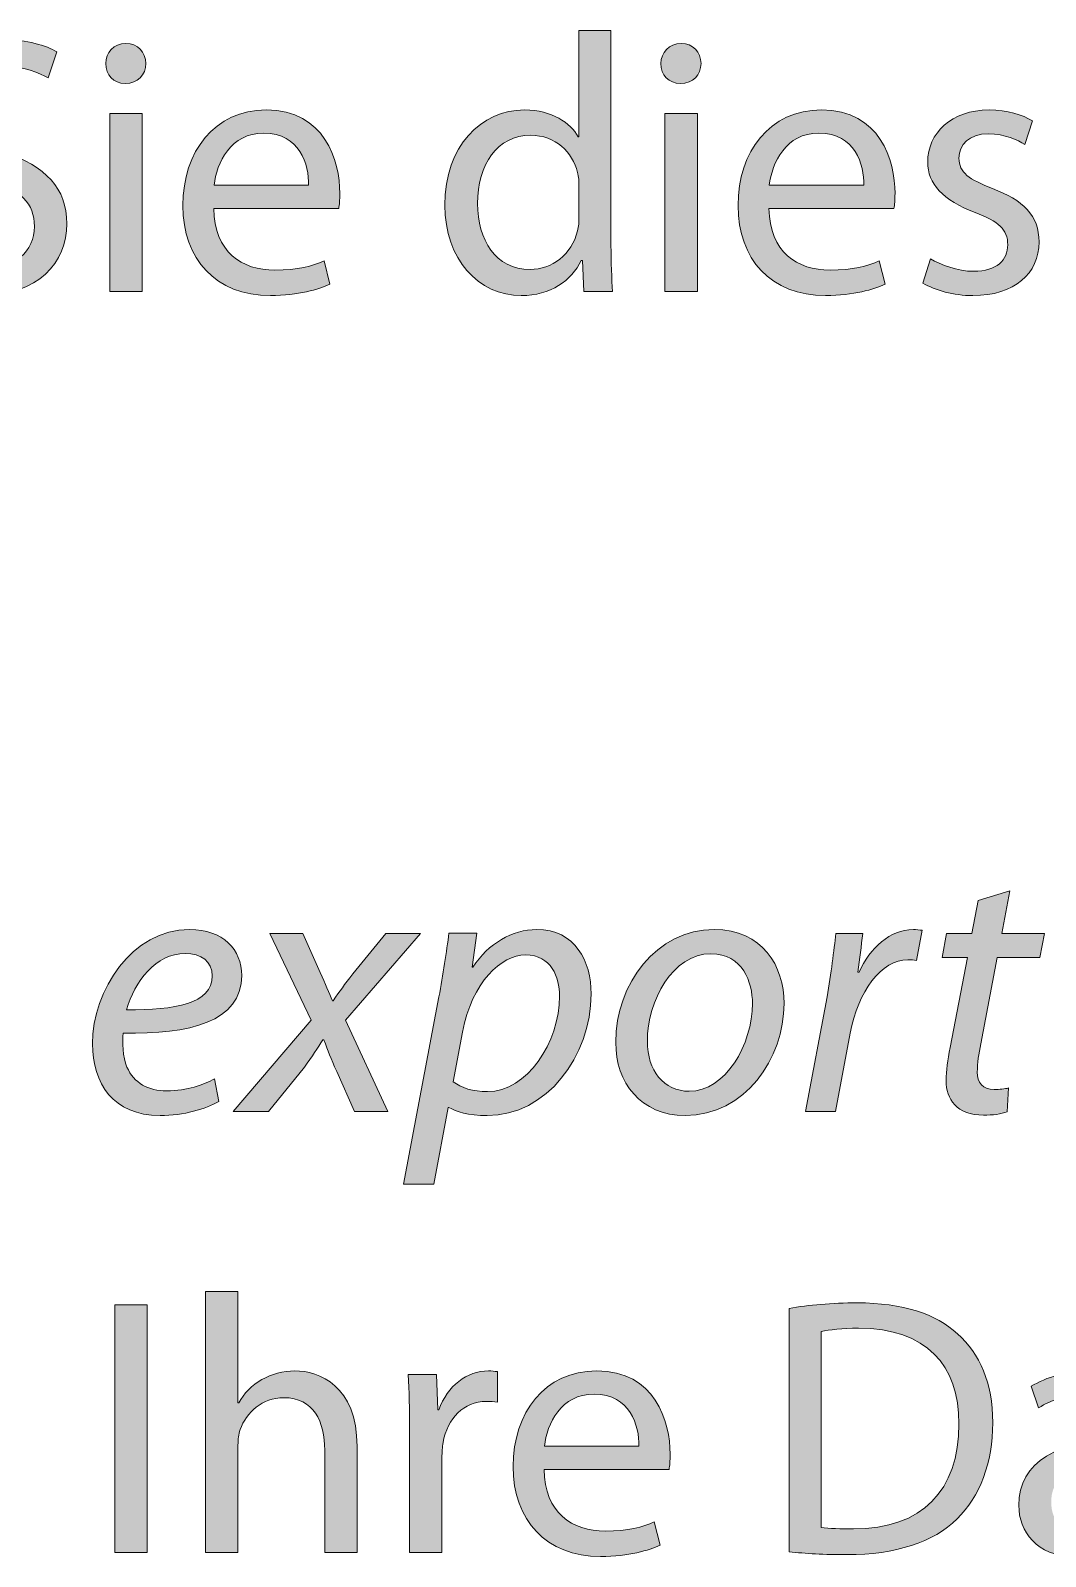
# Model space of a CAD drawing. Header units: inches. Extents: x 0 to 395, y 0 to 191.
# Drawn here: x 354.46 to 367.71, y 45.02 to 64.95 of the extents above; entities that cross this region are included whole.
import ezdxf

# ---------------------------------------------------------------- set-up
doc = ezdxf.new("R2010")
doc.units = ezdxf.units.IN
doc.header["$MEASUREMENT"] = 0
doc.layers.add('Template', color=7, linetype='Continuous')

# ---------------------------------------------------------------- blocks, each defined once
blk = doc.blocks.new('block 5')
at = {"layer": 'Template', "true_color": 0xf6921e}
h = blk.add_hatch(color=30, dxfattribs=at)
h.dxf.hatch_style = 2
edge = h.paths.add_edge_path()
edge.add_spline(control_points=[(353.087, 62.052), (353.274, 61.932), (353.543, 61.841), (353.831, 61.841), (354.258, 61.841), (354.508, 62.066), (354.508, 62.393), (354.508, 62.691), (354.335, 62.869), (353.898, 63.032), (353.37, 63.224), (353.044, 63.502), (353.044, 63.954), (353.044, 64.458), (353.461, 64.832), (354.09, 64.832), (354.417, 64.832), (354.662, 64.755), (354.801, 64.674), (354.801, 64.674), (354.686, 64.333), (354.686, 64.333), (354.585, 64.395), (354.369, 64.487), (354.076, 64.487), (353.634, 64.487), (353.466, 64.222), (353.466, 64.002), (353.466, 63.699), (353.663, 63.55), (354.11, 63.377), (354.657, 63.166), (354.931, 62.902), (354.931, 62.427), (354.931, 61.927), (354.566, 61.49), (353.802, 61.49), (353.49, 61.49), (353.149, 61.586), (352.976, 61.702), (352.976, 61.702), (353.087, 62.052), (353.087, 62.052)], knot_values=[0, 0, 0, 0, 1, 1, 1, 2, 2, 2, 3, 3, 3, 4, 4, 4, 5, 5, 5, 6, 6, 6, 7, 7, 7, 8, 8, 8, 9, 9, 9, 10, 10, 10, 11, 11, 11, 12, 12, 12, 13, 13, 13, 14, 14, 14, 14], degree=3, periodic=1)
h = blk.add_hatch(color=30, dxfattribs=at)
h.dxf.hatch_style = 2
edge = h.paths.add_edge_path()
edge.add_spline(control_points=[(355.962, 64.52), (355.962, 64.376), (355.861, 64.261), (355.693, 64.261), (355.54, 64.261), (355.439, 64.376), (355.439, 64.52), (355.439, 64.664), (355.545, 64.784), (355.703, 64.784), (355.856, 64.784), (355.962, 64.669), (355.962, 64.52)], knot_values=[0, 0, 0, 0, 1, 1, 1, 2, 2, 2, 3, 3, 3, 4, 4, 4, 4], degree=3, periodic=1)
h.paths.add_polyline_path([(355.492, 61.543), (355.492, 63.867), (355.914, 63.867), (355.914, 61.543)])
h = blk.add_hatch(color=30, dxfattribs=at)
h.dxf.hatch_style = 2
edge = h.paths.add_edge_path()
edge.add_spline(control_points=[(362.039, 64.952), (362.039, 64.952), (362.039, 62.143), (362.039, 62.143), (362.039, 61.937), (362.049, 61.702), (362.058, 61.543), (362.058, 61.543), (361.684, 61.543), (361.684, 61.543), (361.684, 61.543), (361.665, 61.947), (361.665, 61.947), (361.665, 61.947), (361.65, 61.947), (361.65, 61.947), (361.526, 61.687), (361.247, 61.49), (360.868, 61.49), (360.306, 61.49), (359.869, 61.966), (359.869, 62.671), (359.864, 63.445), (360.349, 63.915), (360.911, 63.915), (361.271, 63.915), (361.506, 63.747), (361.612, 63.565), (361.612, 63.565), (361.621, 63.565), (361.621, 63.565), (361.621, 63.565), (361.621, 64.952), (361.621, 64.952), (361.621, 64.952), (362.039, 64.952), (362.039, 64.952)], knot_values=[0, 0, 0, 0, 1, 1, 1, 2, 2, 2, 3, 3, 3, 4, 4, 4, 5, 5, 5, 6, 6, 6, 7, 7, 7, 8, 8, 8, 9, 9, 9, 10, 10, 10, 11, 11, 11, 12, 12, 12, 12], degree=3, periodic=1)
edge = h.paths.add_edge_path()
edge.add_spline(control_points=[(361.621, 62.921), (361.621, 62.974), (361.617, 63.046), (361.602, 63.099), (361.54, 63.363), (361.309, 63.584), (360.992, 63.584), (360.555, 63.584), (360.296, 63.2), (360.296, 62.691), (360.296, 62.22), (360.531, 61.831), (360.983, 61.831), (361.266, 61.831), (361.526, 62.023), (361.602, 62.336), (361.617, 62.393), (361.621, 62.451), (361.621, 62.518), (361.621, 62.518), (361.621, 62.921), (361.621, 62.921)], knot_values=[0, 0, 0, 0, 1, 1, 1, 2, 2, 2, 3, 3, 3, 4, 4, 4, 5, 5, 5, 6, 6, 6, 7, 7, 7, 7], degree=3, periodic=1)
h = blk.add_hatch(color=30, dxfattribs=at)
h.dxf.hatch_style = 2
edge = h.paths.add_edge_path()
edge.add_spline(control_points=[(363.215, 64.52), (363.215, 64.376), (363.114, 64.261), (362.946, 64.261), (362.792, 64.261), (362.691, 64.376), (362.691, 64.52), (362.691, 64.664), (362.797, 64.784), (362.955, 64.784), (363.109, 64.784), (363.215, 64.669), (363.215, 64.52)], knot_values=[0, 0, 0, 0, 1, 1, 1, 2, 2, 2, 3, 3, 3, 4, 4, 4, 4], degree=3, periodic=1)
h.paths.add_polyline_path([(362.744, 61.543), (362.744, 63.867), (363.167, 63.867), (363.167, 61.543)])
h = blk.add_hatch(color=30, dxfattribs=at)
h.dxf.hatch_style = 2
edge = h.paths.add_edge_path()
edge.add_spline(control_points=[(356.85, 62.628), (356.86, 62.057), (357.22, 61.822), (357.647, 61.822), (357.95, 61.822), (358.137, 61.875), (358.291, 61.942), (358.291, 61.942), (358.367, 61.639), (358.367, 61.639), (358.218, 61.572), (357.959, 61.49), (357.59, 61.49), (356.874, 61.49), (356.447, 61.966), (356.447, 62.667), (356.447, 63.368), (356.86, 63.915), (357.537, 63.915), (358.3, 63.915), (358.497, 63.253), (358.497, 62.825), (358.497, 62.739), (358.492, 62.676), (358.483, 62.628), (358.483, 62.628), (356.85, 62.628), (356.85, 62.628)], knot_values=[0, 0, 0, 0, 1, 1, 1, 2, 2, 2, 3, 3, 3, 4, 4, 4, 5, 5, 5, 6, 6, 6, 7, 7, 7, 8, 8, 8, 9, 9, 9, 9], degree=3, periodic=1)
edge = h.paths.add_edge_path()
edge.add_spline(control_points=[(358.089, 62.931), (358.094, 63.195), (357.978, 63.613), (357.503, 63.613), (357.071, 63.613), (356.888, 63.224), (356.855, 62.931), (356.855, 62.931), (358.089, 62.931), (358.089, 62.931)], knot_values=[0, 0, 0, 0, 1, 1, 1, 2, 2, 2, 3, 3, 3, 3], degree=3, periodic=1)
h = blk.add_hatch(color=30, dxfattribs=at)
h.dxf.hatch_style = 2
edge = h.paths.add_edge_path()
edge.add_spline(control_points=[(364.103, 62.628), (364.112, 62.057), (364.472, 61.822), (364.9, 61.822), (365.202, 61.822), (365.389, 61.875), (365.543, 61.942), (365.543, 61.942), (365.62, 61.639), (365.62, 61.639), (365.471, 61.572), (365.212, 61.49), (364.842, 61.49), (364.127, 61.49), (363.699, 61.966), (363.699, 62.667), (363.699, 63.368), (364.112, 63.915), (364.789, 63.915), (365.553, 63.915), (365.749, 63.253), (365.749, 62.825), (365.749, 62.739), (365.744, 62.676), (365.735, 62.628), (365.735, 62.628), (364.103, 62.628), (364.103, 62.628)], knot_values=[0, 0, 0, 0, 1, 1, 1, 2, 2, 2, 3, 3, 3, 4, 4, 4, 5, 5, 5, 6, 6, 6, 7, 7, 7, 8, 8, 8, 9, 9, 9, 9], degree=3, periodic=1)
edge = h.paths.add_edge_path()
edge.add_spline(control_points=[(365.341, 62.931), (365.346, 63.195), (365.231, 63.613), (364.756, 63.613), (364.323, 63.613), (364.141, 63.224), (364.107, 62.931), (364.107, 62.931), (365.341, 62.931), (365.341, 62.931)], knot_values=[0, 0, 0, 0, 1, 1, 1, 2, 2, 2, 3, 3, 3, 3], degree=3, periodic=1)
h = blk.add_hatch(color=30, dxfattribs=at)
h.dxf.hatch_style = 2
edge = h.paths.add_edge_path()
edge.add_spline(control_points=[(366.214, 61.97), (366.344, 61.894), (366.565, 61.807), (366.776, 61.807), (367.078, 61.807), (367.222, 61.956), (367.222, 62.153), (367.222, 62.354), (367.102, 62.46), (366.795, 62.576), (366.373, 62.729), (366.176, 62.955), (366.176, 63.233), (366.176, 63.608), (366.483, 63.915), (366.978, 63.915), (367.213, 63.915), (367.419, 63.853), (367.544, 63.771), (367.544, 63.771), (367.444, 63.464), (367.444, 63.464), (367.352, 63.521), (367.184, 63.603), (366.968, 63.603), (366.718, 63.603), (366.584, 63.459), (366.584, 63.286), (366.584, 63.094), (366.718, 63.008), (367.021, 62.888), (367.419, 62.739), (367.631, 62.537), (367.631, 62.192), (367.631, 61.778), (367.309, 61.49), (366.766, 61.49), (366.512, 61.49), (366.277, 61.558), (366.113, 61.654), (366.113, 61.654), (366.214, 61.97), (366.214, 61.97)], knot_values=[0, 0, 0, 0, 1, 1, 1, 2, 2, 2, 3, 3, 3, 4, 4, 4, 5, 5, 5, 6, 6, 6, 7, 7, 7, 8, 8, 8, 9, 9, 9, 10, 10, 10, 11, 11, 11, 12, 12, 12, 13, 13, 13, 14, 14, 14, 14], degree=3, periodic=1)
at = {"layer": 'Template', "lineweight": 0}
for points in [[(355.492, 61.543), (355.492, 63.867), (355.914, 63.867), (355.914, 61.543), (355.492, 61.543)], [(362.744, 61.543), (362.744, 63.867), (363.167, 63.867), (363.167, 61.543), (362.744, 61.543)]]:
    blk.add_lwpolyline(points, dxfattribs=at)
for points, knots in [([(353.087, 62.052), (353.274, 61.932), (353.543, 61.841), (353.831, 61.841), (354.258, 61.841), (354.508, 62.066), (354.508, 62.393), (354.508, 62.691), (354.335, 62.869), (353.898, 63.032), (353.37, 63.224), (353.044, 63.502), (353.044, 63.954), (353.044, 64.458), (353.461, 64.832), (354.09, 64.832), (354.417, 64.832), (354.662, 64.755), (354.801, 64.674), (354.801, 64.674), (354.686, 64.333), (354.686, 64.333), (354.585, 64.395), (354.369, 64.487), (354.076, 64.487), (353.634, 64.487), (353.466, 64.222), (353.466, 64.002), (353.466, 63.699), (353.663, 63.55), (354.11, 63.377), (354.657, 63.166), (354.931, 62.902), (354.931, 62.427), (354.931, 61.927), (354.566, 61.49), (353.802, 61.49), (353.49, 61.49), (353.149, 61.586), (352.976, 61.702), (352.976, 61.702), (353.087, 62.052), (353.087, 62.052)], [0, 0, 0, 0, 1, 1, 1, 2, 2, 2, 3, 3, 3, 4, 4, 4, 5, 5, 5, 6, 6, 6, 7, 7, 7, 8, 8, 8, 9, 9, 9, 10, 10, 10, 11, 11, 11, 12, 12, 12, 13, 13, 13, 14, 14, 14, 14]), ([(355.962, 64.52), (355.962, 64.376), (355.861, 64.261), (355.693, 64.261), (355.54, 64.261), (355.439, 64.376), (355.439, 64.52), (355.439, 64.664), (355.545, 64.784), (355.703, 64.784), (355.856, 64.784), (355.962, 64.669), (355.962, 64.52)], [0, 0, 0, 0, 1, 1, 1, 2, 2, 2, 3, 3, 3, 4, 4, 4, 4]), ([(362.039, 64.952), (362.039, 64.952), (362.039, 62.143), (362.039, 62.143), (362.039, 61.937), (362.049, 61.702), (362.058, 61.543), (362.058, 61.543), (361.684, 61.543), (361.684, 61.543), (361.684, 61.543), (361.665, 61.947), (361.665, 61.947), (361.665, 61.947), (361.65, 61.947), (361.65, 61.947), (361.526, 61.687), (361.247, 61.49), (360.868, 61.49), (360.306, 61.49), (359.869, 61.966), (359.869, 62.671), (359.864, 63.445), (360.349, 63.915), (360.911, 63.915), (361.271, 63.915), (361.506, 63.747), (361.612, 63.565), (361.612, 63.565), (361.621, 63.565), (361.621, 63.565), (361.621, 63.565), (361.621, 64.952), (361.621, 64.952), (361.621, 64.952), (362.039, 64.952), (362.039, 64.952)], [0, 0, 0, 0, 1, 1, 1, 2, 2, 2, 3, 3, 3, 4, 4, 4, 5, 5, 5, 6, 6, 6, 7, 7, 7, 8, 8, 8, 9, 9, 9, 10, 10, 10, 11, 11, 11, 12, 12, 12, 12]), ([(363.215, 64.52), (363.215, 64.376), (363.114, 64.261), (362.946, 64.261), (362.792, 64.261), (362.691, 64.376), (362.691, 64.52), (362.691, 64.664), (362.797, 64.784), (362.955, 64.784), (363.109, 64.784), (363.215, 64.669), (363.215, 64.52)], [0, 0, 0, 0, 1, 1, 1, 2, 2, 2, 3, 3, 3, 4, 4, 4, 4]), ([(356.85, 62.628), (356.86, 62.057), (357.22, 61.822), (357.647, 61.822), (357.95, 61.822), (358.137, 61.875), (358.291, 61.942), (358.291, 61.942), (358.367, 61.639), (358.367, 61.639), (358.218, 61.572), (357.959, 61.49), (357.59, 61.49), (356.874, 61.49), (356.447, 61.966), (356.447, 62.667), (356.447, 63.368), (356.86, 63.915), (357.537, 63.915), (358.3, 63.915), (358.497, 63.253), (358.497, 62.825), (358.497, 62.739), (358.492, 62.676), (358.483, 62.628), (358.483, 62.628), (356.85, 62.628), (356.85, 62.628)], [0, 0, 0, 0, 1, 1, 1, 2, 2, 2, 3, 3, 3, 4, 4, 4, 5, 5, 5, 6, 6, 6, 7, 7, 7, 8, 8, 8, 9, 9, 9, 9]), ([(364.103, 62.628), (364.112, 62.057), (364.472, 61.822), (364.9, 61.822), (365.202, 61.822), (365.389, 61.875), (365.543, 61.942), (365.543, 61.942), (365.62, 61.639), (365.62, 61.639), (365.471, 61.572), (365.212, 61.49), (364.842, 61.49), (364.127, 61.49), (363.699, 61.966), (363.699, 62.667), (363.699, 63.368), (364.112, 63.915), (364.789, 63.915), (365.553, 63.915), (365.749, 63.253), (365.749, 62.825), (365.749, 62.739), (365.744, 62.676), (365.735, 62.628), (365.735, 62.628), (364.103, 62.628), (364.103, 62.628)], [0, 0, 0, 0, 1, 1, 1, 2, 2, 2, 3, 3, 3, 4, 4, 4, 5, 5, 5, 6, 6, 6, 7, 7, 7, 8, 8, 8, 9, 9, 9, 9]), ([(366.214, 61.97), (366.344, 61.894), (366.565, 61.807), (366.776, 61.807), (367.078, 61.807), (367.222, 61.956), (367.222, 62.153), (367.222, 62.354), (367.102, 62.46), (366.795, 62.576), (366.373, 62.729), (366.176, 62.955), (366.176, 63.233), (366.176, 63.608), (366.483, 63.915), (366.978, 63.915), (367.213, 63.915), (367.419, 63.853), (367.544, 63.771), (367.544, 63.771), (367.444, 63.464), (367.444, 63.464), (367.352, 63.521), (367.184, 63.603), (366.968, 63.603), (366.718, 63.603), (366.584, 63.459), (366.584, 63.286), (366.584, 63.094), (366.718, 63.008), (367.021, 62.888), (367.419, 62.739), (367.631, 62.537), (367.631, 62.192), (367.631, 61.778), (367.309, 61.49), (366.766, 61.49), (366.512, 61.49), (366.277, 61.558), (366.113, 61.654), (366.113, 61.654), (366.214, 61.97), (366.214, 61.97)], [0, 0, 0, 0, 1, 1, 1, 2, 2, 2, 3, 3, 3, 4, 4, 4, 5, 5, 5, 6, 6, 6, 7, 7, 7, 8, 8, 8, 9, 9, 9, 10, 10, 10, 11, 11, 11, 12, 12, 12, 13, 13, 13, 14, 14, 14, 14]), ([(358.089, 62.931), (358.094, 63.195), (357.978, 63.613), (357.503, 63.613), (357.071, 63.613), (356.888, 63.224), (356.855, 62.931), (356.855, 62.931), (358.089, 62.931), (358.089, 62.931)], [0, 0, 0, 0, 1, 1, 1, 2, 2, 2, 3, 3, 3, 3]), ([(365.341, 62.931), (365.346, 63.195), (365.231, 63.613), (364.756, 63.613), (364.323, 63.613), (364.141, 63.224), (364.107, 62.931), (364.107, 62.931), (365.341, 62.931), (365.341, 62.931)], [0, 0, 0, 0, 1, 1, 1, 2, 2, 2, 3, 3, 3, 3]), ([(361.621, 62.921), (361.621, 62.974), (361.617, 63.046), (361.602, 63.099), (361.54, 63.363), (361.309, 63.584), (360.992, 63.584), (360.555, 63.584), (360.296, 63.2), (360.296, 62.691), (360.296, 62.22), (360.531, 61.831), (360.983, 61.831), (361.266, 61.831), (361.526, 62.023), (361.602, 62.336), (361.617, 62.393), (361.621, 62.451), (361.621, 62.518), (361.621, 62.518), (361.621, 62.921), (361.621, 62.921)], [0, 0, 0, 0, 1, 1, 1, 2, 2, 2, 3, 3, 3, 4, 4, 4, 5, 5, 5, 6, 6, 6, 7, 7, 7, 7])]:
    blk.add_open_spline(points, degree=3, knots=knots, dxfattribs=at)
blk = doc.blocks.new('block 6')
at = {"layer": 'Template', "true_color": 0xf6921e}
h = blk.add_hatch(color=30, dxfattribs=at)
h.dxf.hatch_style = 2
edge = h.paths.add_edge_path()
edge.add_spline(control_points=[(367.251, 53.713), (367.251, 53.713), (367.146, 53.156), (367.146, 53.156), (367.146, 53.156), (367.703, 53.156), (367.703, 53.156), (367.703, 53.156), (367.641, 52.844), (367.641, 52.844), (367.641, 52.844), (367.083, 52.844), (367.083, 52.844), (367.083, 52.844), (366.872, 51.715), (366.872, 51.715), (366.843, 51.586), (366.824, 51.466), (366.824, 51.346), (366.824, 51.207), (366.891, 51.12), (367.045, 51.12), (367.117, 51.12), (367.18, 51.125), (367.232, 51.139), (367.232, 51.139), (367.213, 50.827), (367.213, 50.827), (367.141, 50.798), (367.021, 50.784), (366.906, 50.784), (366.555, 50.784), (366.416, 50.995), (366.416, 51.235), (366.416, 51.37), (366.435, 51.499), (366.469, 51.667), (366.469, 51.667), (366.695, 52.844), (366.695, 52.844), (366.695, 52.844), (366.363, 52.844), (366.363, 52.844), (366.363, 52.844), (366.421, 53.156), (366.421, 53.156), (366.421, 53.156), (366.752, 53.156), (366.752, 53.156), (366.752, 53.156), (366.834, 53.588), (366.834, 53.588), (366.834, 53.588), (367.251, 53.713), (367.251, 53.713)], knot_values=[0, 0, 0, 0, 1, 1, 1, 2, 2, 2, 3, 3, 3, 4, 4, 4, 5, 5, 5, 6, 6, 6, 7, 7, 7, 8, 8, 8, 9, 9, 9, 10, 10, 10, 11, 11, 11, 12, 12, 12, 13, 13, 13, 14, 14, 14, 15, 15, 15, 16, 16, 16, 17, 17, 17, 18, 18, 18, 18], degree=3, periodic=1)
h = blk.add_hatch(color=30, dxfattribs=at)
h.dxf.hatch_style = 2
edge = h.paths.add_edge_path()
edge.add_spline(control_points=[(356.917, 50.962), (356.744, 50.866), (356.461, 50.779), (356.149, 50.779), (355.535, 50.779), (355.266, 51.202), (355.266, 51.715), (355.266, 52.416), (355.784, 53.209), (356.534, 53.209), (356.975, 53.209), (357.215, 52.945), (357.215, 52.609), (357.215, 51.999), (356.529, 51.84), (355.669, 51.855), (355.65, 51.754), (355.664, 51.538), (355.717, 51.413), (355.808, 51.202), (355.995, 51.101), (356.236, 51.101), (356.509, 51.101), (356.716, 51.182), (356.86, 51.259), (356.86, 51.259), (356.917, 50.962), (356.917, 50.962)], knot_values=[0, 0, 0, 0, 1, 1, 1, 2, 2, 2, 3, 3, 3, 4, 4, 4, 5, 5, 5, 6, 6, 6, 7, 7, 7, 8, 8, 8, 9, 9, 9, 9], degree=3, periodic=1)
edge = h.paths.add_edge_path()
edge.add_spline(control_points=[(356.476, 52.897), (356.096, 52.897), (355.813, 52.527), (355.712, 52.162), (356.341, 52.153), (356.831, 52.239), (356.831, 52.604), (356.831, 52.791), (356.687, 52.897), (356.476, 52.897)], knot_values=[0, 0, 0, 0, 1, 1, 1, 2, 2, 2, 3, 3, 3, 3], degree=3, periodic=1)
h = blk.add_hatch(color=30, dxfattribs=at)
h.dxf.hatch_style = 2
edge = h.paths.add_edge_path()
edge.add_spline(control_points=[(358.016, 53.156), (358.016, 53.156), (358.242, 52.647), (358.242, 52.647), (358.309, 52.498), (358.353, 52.383), (358.401, 52.277), (358.401, 52.277), (358.41, 52.277), (358.41, 52.277), (358.501, 52.407), (358.554, 52.488), (358.665, 52.628), (358.665, 52.628), (359.097, 53.156), (359.097, 53.156), (359.097, 53.156), (359.553, 53.156), (359.553, 53.156), (359.553, 53.156), (358.573, 52.023), (358.573, 52.023), (358.573, 52.023), (359.126, 50.832), (359.126, 50.832), (359.126, 50.832), (358.689, 50.832), (358.689, 50.832), (358.689, 50.832), (358.458, 51.355), (358.458, 51.355), (358.376, 51.528), (358.343, 51.62), (358.29, 51.768), (358.29, 51.768), (358.275, 51.768), (358.275, 51.768), (358.209, 51.658), (358.136, 51.552), (358.036, 51.413), (358.036, 51.413), (357.565, 50.832), (357.565, 50.832), (357.565, 50.832), (357.104, 50.832), (357.104, 50.832), (357.104, 50.832), (358.122, 52.027), (358.122, 52.027), (358.122, 52.027), (357.584, 53.156), (357.584, 53.156), (357.584, 53.156), (358.016, 53.156), (358.016, 53.156)], knot_values=[0, 0, 0, 0, 1, 1, 1, 2, 2, 2, 3, 3, 3, 4, 4, 4, 5, 5, 5, 6, 6, 6, 7, 7, 7, 8, 8, 8, 9, 9, 9, 10, 10, 10, 11, 11, 11, 12, 12, 12, 13, 13, 13, 14, 14, 14, 15, 15, 15, 16, 16, 16, 17, 17, 17, 18, 18, 18, 18], degree=3, periodic=1)
h = blk.add_hatch(color=30, dxfattribs=at)
h.dxf.hatch_style = 2
edge = h.paths.add_edge_path()
edge.add_spline(control_points=[(359.327, 49.881), (359.327, 49.881), (359.792, 52.33), (359.792, 52.33), (359.845, 52.613), (359.893, 52.926), (359.922, 53.161), (359.922, 53.161), (360.287, 53.161), (360.287, 53.161), (360.287, 53.161), (360.224, 52.719), (360.224, 52.719), (360.224, 52.719), (360.234, 52.719), (360.234, 52.719), (360.44, 53.026), (360.748, 53.209), (361.069, 53.209), (361.569, 53.209), (361.78, 52.796), (361.78, 52.369), (361.78, 51.548), (361.194, 50.779), (360.421, 50.779), (360.176, 50.779), (360.013, 50.832), (359.922, 50.885), (359.922, 50.885), (359.913, 50.885), (359.913, 50.885), (359.913, 50.885), (359.725, 49.881), (359.725, 49.881), (359.725, 49.881), (359.327, 49.881), (359.327, 49.881)], knot_values=[0, 0, 0, 0, 1, 1, 1, 2, 2, 2, 3, 3, 3, 4, 4, 4, 5, 5, 5, 6, 6, 6, 7, 7, 7, 8, 8, 8, 9, 9, 9, 10, 10, 10, 11, 11, 11, 12, 12, 12, 12], degree=3, periodic=1)
edge = h.paths.add_edge_path()
edge.add_spline(control_points=[(359.979, 51.221), (360.085, 51.139), (360.234, 51.091), (360.426, 51.091), (360.94, 51.091), (361.367, 51.73), (361.367, 52.34), (361.367, 52.585), (361.262, 52.877), (360.921, 52.877), (360.608, 52.877), (360.22, 52.522), (360.1, 51.869), (360.1, 51.869), (359.979, 51.221), (359.979, 51.221)], knot_values=[0, 0, 0, 0, 1, 1, 1, 2, 2, 2, 3, 3, 3, 4, 4, 4, 5, 5, 5, 5], degree=3, periodic=1)
h = blk.add_hatch(color=30, dxfattribs=at)
h.dxf.hatch_style = 2
edge = h.paths.add_edge_path()
edge.add_spline(control_points=[(364.3, 52.244), (364.3, 51.523), (363.791, 50.779), (363.008, 50.779), (362.427, 50.779), (362.101, 51.211), (362.101, 51.735), (362.101, 52.503), (362.634, 53.209), (363.388, 53.209), (364.017, 53.209), (364.3, 52.733), (364.3, 52.244)], knot_values=[0, 0, 0, 0, 1, 1, 1, 2, 2, 2, 3, 3, 3, 4, 4, 4, 4], degree=3, periodic=1)
edge = h.paths.add_edge_path()
edge.add_spline(control_points=[(362.514, 51.749), (362.514, 51.37), (362.725, 51.096), (363.061, 51.096), (363.532, 51.096), (363.887, 51.701), (363.887, 52.244), (363.887, 52.513), (363.762, 52.892), (363.345, 52.892), (362.845, 52.892), (362.514, 52.282), (362.514, 51.749)], knot_values=[0, 0, 0, 0, 1, 1, 1, 2, 2, 2, 3, 3, 3, 4, 4, 4, 4], degree=3, periodic=1)
h = blk.add_hatch(color=30, dxfattribs=at)
h.dxf.hatch_style = 2
edge = h.paths.add_edge_path()
edge.add_spline(control_points=[(364.578, 50.832), (364.578, 50.832), (364.861, 52.33), (364.861, 52.33), (364.914, 52.633), (364.952, 52.94), (364.976, 53.156), (364.976, 53.156), (365.327, 53.156), (365.327, 53.156), (365.308, 52.993), (365.288, 52.829), (365.264, 52.652), (365.264, 52.652), (365.279, 52.652), (365.279, 52.652), (365.427, 52.969), (365.677, 53.209), (365.989, 53.209), (366.028, 53.209), (366.071, 53.204), (366.105, 53.199), (366.105, 53.199), (366.028, 52.805), (366.028, 52.805), (365.999, 52.81), (365.96, 52.815), (365.917, 52.815), (365.571, 52.815), (365.264, 52.397), (365.164, 51.855), (365.164, 51.855), (364.971, 50.832), (364.971, 50.832), (364.971, 50.832), (364.578, 50.832), (364.578, 50.832)], knot_values=[0, 0, 0, 0, 1, 1, 1, 2, 2, 2, 3, 3, 3, 4, 4, 4, 5, 5, 5, 6, 6, 6, 7, 7, 7, 8, 8, 8, 9, 9, 9, 10, 10, 10, 11, 11, 11, 12, 12, 12, 12], degree=3, periodic=1)
h = blk.add_hatch(color=30, dxfattribs=at)
h.dxf.hatch_style = 2
edge = h.paths.add_edge_path()
edge.add_spline(control_points=[(356.744, 48.481), (356.744, 48.481), (357.167, 48.481), (357.167, 48.481), (357.167, 48.481), (357.167, 47.026), (357.167, 47.026), (357.167, 47.026), (357.176, 47.026), (357.176, 47.026), (357.243, 47.146), (357.349, 47.257), (357.479, 47.329), (357.604, 47.401), (357.753, 47.444), (357.911, 47.444), (358.223, 47.444), (358.722, 47.252), (358.722, 46.455), (358.722, 46.455), (358.722, 45.072), (358.722, 45.072), (358.722, 45.072), (358.3, 45.072), (358.3, 45.072), (358.3, 45.072), (358.3, 46.407), (358.3, 46.407), (358.3, 46.781), (358.16, 47.093), (357.762, 47.093), (357.488, 47.093), (357.277, 46.901), (357.195, 46.676), (357.172, 46.613), (357.167, 46.551), (357.167, 46.474), (357.167, 46.474), (357.167, 45.072), (357.167, 45.072), (357.167, 45.072), (356.744, 45.072), (356.744, 45.072), (356.744, 45.072), (356.744, 48.481), (356.744, 48.481)], knot_values=[0, 0, 0, 0, 1, 1, 1, 2, 2, 2, 3, 3, 3, 4, 4, 4, 5, 5, 5, 6, 6, 6, 7, 7, 7, 8, 8, 8, 9, 9, 9, 10, 10, 10, 11, 11, 11, 12, 12, 12, 13, 13, 13, 14, 14, 14, 15, 15, 15, 15], degree=3, periodic=1)
h = blk.add_hatch(color=30, dxfattribs=at)
h.dxf.hatch_style = 2
h.paths.add_polyline_path([(355.981, 48.308), (355.981, 45.072), (355.559, 45.072), (355.559, 48.308)])
h = blk.add_hatch(color=30, dxfattribs=at)
h.dxf.hatch_style = 2
edge = h.paths.add_edge_path()
edge.add_spline(control_points=[(364.366, 48.26), (364.621, 48.303), (364.923, 48.332), (365.255, 48.332), (365.855, 48.332), (366.282, 48.188), (366.565, 47.929), (366.858, 47.665), (367.026, 47.29), (367.026, 46.767), (367.026, 46.239), (366.858, 45.806), (366.56, 45.509), (366.253, 45.206), (365.754, 45.043), (365.125, 45.043), (364.823, 45.043), (364.577, 45.057), (364.366, 45.081), (364.366, 45.081), (364.366, 48.26), (364.366, 48.26)], knot_values=[0, 0, 0, 0, 1, 1, 1, 2, 2, 2, 3, 3, 3, 4, 4, 4, 5, 5, 5, 6, 6, 6, 7, 7, 7, 7], degree=3, periodic=1)
edge = h.paths.add_edge_path()
edge.add_spline(control_points=[(364.784, 45.398), (364.889, 45.384), (365.043, 45.379), (365.206, 45.379), (366.104, 45.379), (366.584, 45.879), (366.584, 46.752), (366.589, 47.516), (366.157, 48.001), (365.274, 48.001), (365.057, 48.001), (364.894, 47.982), (364.784, 47.957), (364.784, 47.957), (364.784, 45.398), (364.784, 45.398)], knot_values=[0, 0, 0, 0, 1, 1, 1, 2, 2, 2, 3, 3, 3, 4, 4, 4, 5, 5, 5, 5], degree=3, periodic=1)
h = blk.add_hatch(color=30, dxfattribs=at)
h.dxf.hatch_style = 2
edge = h.paths.add_edge_path()
edge.add_spline(control_points=[(359.408, 46.671), (359.408, 46.945), (359.403, 47.18), (359.389, 47.396), (359.389, 47.396), (359.759, 47.396), (359.759, 47.396), (359.759, 47.396), (359.778, 46.935), (359.778, 46.935), (359.778, 46.935), (359.792, 46.935), (359.792, 46.935), (359.898, 47.247), (360.157, 47.444), (360.44, 47.444), (360.484, 47.444), (360.517, 47.439), (360.555, 47.434), (360.555, 47.434), (360.555, 47.036), (360.555, 47.036), (360.512, 47.045), (360.469, 47.045), (360.411, 47.045), (360.114, 47.045), (359.903, 46.824), (359.845, 46.507), (359.835, 46.45), (359.831, 46.378), (359.831, 46.311), (359.831, 46.311), (359.831, 45.072), (359.831, 45.072), (359.831, 45.072), (359.408, 45.072), (359.408, 45.072), (359.408, 45.072), (359.408, 46.671), (359.408, 46.671)], knot_values=[0, 0, 0, 0, 1, 1, 1, 2, 2, 2, 3, 3, 3, 4, 4, 4, 5, 5, 5, 6, 6, 6, 7, 7, 7, 8, 8, 8, 9, 9, 9, 10, 10, 10, 11, 11, 11, 12, 12, 12, 13, 13, 13, 13], degree=3, periodic=1)
h = blk.add_hatch(color=30, dxfattribs=at)
h.dxf.hatch_style = 2
edge = h.paths.add_edge_path()
edge.add_spline(control_points=[(361.165, 46.157), (361.175, 45.586), (361.535, 45.35), (361.962, 45.35), (362.264, 45.35), (362.452, 45.403), (362.605, 45.47), (362.605, 45.47), (362.682, 45.168), (362.682, 45.168), (362.533, 45.101), (362.274, 45.019), (361.904, 45.019), (361.189, 45.019), (360.761, 45.494), (360.761, 46.195), (360.761, 46.896), (361.175, 47.444), (361.851, 47.444), (362.615, 47.444), (362.812, 46.781), (362.812, 46.354), (362.812, 46.267), (362.807, 46.205), (362.797, 46.157), (362.797, 46.157), (361.165, 46.157), (361.165, 46.157)], knot_values=[0, 0, 0, 0, 1, 1, 1, 2, 2, 2, 3, 3, 3, 4, 4, 4, 5, 5, 5, 6, 6, 6, 7, 7, 7, 8, 8, 8, 9, 9, 9, 9], degree=3, periodic=1)
edge = h.paths.add_edge_path()
edge.add_spline(control_points=[(362.404, 46.46), (362.408, 46.723), (362.293, 47.141), (361.818, 47.141), (361.386, 47.141), (361.203, 46.752), (361.17, 46.46), (361.17, 46.46), (362.404, 46.46), (362.404, 46.46)], knot_values=[0, 0, 0, 0, 1, 1, 1, 2, 2, 2, 3, 3, 3, 3], degree=3, periodic=1)
h = blk.add_hatch(color=30, dxfattribs=at)
h.dxf.hatch_style = 2
edge = h.paths.add_edge_path()
edge.add_spline(control_points=[(369.181, 45.629), (369.181, 45.427), (369.191, 45.23), (369.215, 45.072), (369.215, 45.072), (368.835, 45.072), (368.835, 45.072), (368.835, 45.072), (368.802, 45.365), (368.802, 45.365), (368.802, 45.365), (368.787, 45.365), (368.787, 45.365), (368.658, 45.182), (368.408, 45.019), (368.077, 45.019), (367.606, 45.019), (367.366, 45.35), (367.366, 45.686), (367.366, 46.248), (367.865, 46.556), (368.763, 46.551), (368.763, 46.551), (368.763, 46.599), (368.763, 46.599), (368.763, 46.786), (368.711, 47.136), (368.235, 47.132), (368.014, 47.132), (367.789, 47.069), (367.625, 46.959), (367.625, 46.959), (367.529, 47.242), (367.529, 47.242), (367.721, 47.362), (368.004, 47.444), (368.297, 47.444), (369.008, 47.444), (369.181, 46.959), (369.181, 46.498), (369.181, 46.498), (369.181, 45.629), (369.181, 45.629)], knot_values=[0, 0, 0, 0, 1, 1, 1, 2, 2, 2, 3, 3, 3, 4, 4, 4, 5, 5, 5, 6, 6, 6, 7, 7, 7, 8, 8, 8, 9, 9, 9, 10, 10, 10, 11, 11, 11, 12, 12, 12, 13, 13, 13, 14, 14, 14, 14], degree=3, periodic=1)
edge = h.paths.add_edge_path()
edge.add_spline(control_points=[(368.773, 46.258), (368.312, 46.267), (367.789, 46.186), (367.789, 45.734), (367.789, 45.456), (367.971, 45.331), (368.182, 45.331), (368.489, 45.331), (368.687, 45.523), (368.754, 45.72), (368.768, 45.768), (368.773, 45.816), (368.773, 45.855), (368.773, 45.855), (368.773, 46.258), (368.773, 46.258)], knot_values=[0, 0, 0, 0, 1, 1, 1, 2, 2, 2, 3, 3, 3, 4, 4, 4, 5, 5, 5, 5], degree=3, periodic=1)
at = {"layer": 'Template', "lineweight": 0}
blk.add_lwpolyline([(355.981, 48.308), (355.981, 45.072), (355.559, 45.072), (355.559, 48.308), (355.981, 48.308)], dxfattribs=at)
for points, knots in [([(367.251, 53.713), (367.251, 53.713), (367.146, 53.156), (367.146, 53.156), (367.146, 53.156), (367.703, 53.156), (367.703, 53.156), (367.703, 53.156), (367.641, 52.844), (367.641, 52.844), (367.641, 52.844), (367.083, 52.844), (367.083, 52.844), (367.083, 52.844), (366.872, 51.715), (366.872, 51.715), (366.843, 51.586), (366.824, 51.466), (366.824, 51.346), (366.824, 51.207), (366.891, 51.12), (367.045, 51.12), (367.117, 51.12), (367.18, 51.125), (367.232, 51.139), (367.232, 51.139), (367.213, 50.827), (367.213, 50.827), (367.141, 50.798), (367.021, 50.784), (366.906, 50.784), (366.555, 50.784), (366.416, 50.995), (366.416, 51.235), (366.416, 51.37), (366.435, 51.499), (366.469, 51.667), (366.469, 51.667), (366.695, 52.844), (366.695, 52.844), (366.695, 52.844), (366.363, 52.844), (366.363, 52.844), (366.363, 52.844), (366.421, 53.156), (366.421, 53.156), (366.421, 53.156), (366.752, 53.156), (366.752, 53.156), (366.752, 53.156), (366.834, 53.588), (366.834, 53.588), (366.834, 53.588), (367.251, 53.713), (367.251, 53.713)], [0, 0, 0, 0, 1, 1, 1, 2, 2, 2, 3, 3, 3, 4, 4, 4, 5, 5, 5, 6, 6, 6, 7, 7, 7, 8, 8, 8, 9, 9, 9, 10, 10, 10, 11, 11, 11, 12, 12, 12, 13, 13, 13, 14, 14, 14, 15, 15, 15, 16, 16, 16, 17, 17, 17, 18, 18, 18, 18]), ([(356.917, 50.962), (356.744, 50.866), (356.461, 50.779), (356.149, 50.779), (355.535, 50.779), (355.266, 51.202), (355.266, 51.715), (355.266, 52.416), (355.784, 53.209), (356.534, 53.209), (356.975, 53.209), (357.215, 52.945), (357.215, 52.609), (357.215, 51.999), (356.529, 51.84), (355.669, 51.855), (355.65, 51.754), (355.664, 51.538), (355.717, 51.413), (355.808, 51.202), (355.995, 51.101), (356.236, 51.101), (356.509, 51.101), (356.716, 51.182), (356.86, 51.259), (356.86, 51.259), (356.917, 50.962), (356.917, 50.962)], [0, 0, 0, 0, 1, 1, 1, 2, 2, 2, 3, 3, 3, 4, 4, 4, 5, 5, 5, 6, 6, 6, 7, 7, 7, 8, 8, 8, 9, 9, 9, 9]), ([(358.016, 53.156), (358.016, 53.156), (358.242, 52.647), (358.242, 52.647), (358.309, 52.498), (358.353, 52.383), (358.401, 52.277), (358.401, 52.277), (358.41, 52.277), (358.41, 52.277), (358.501, 52.407), (358.554, 52.488), (358.665, 52.628), (358.665, 52.628), (359.097, 53.156), (359.097, 53.156), (359.097, 53.156), (359.553, 53.156), (359.553, 53.156), (359.553, 53.156), (358.573, 52.023), (358.573, 52.023), (358.573, 52.023), (359.126, 50.832), (359.126, 50.832), (359.126, 50.832), (358.689, 50.832), (358.689, 50.832), (358.689, 50.832), (358.458, 51.355), (358.458, 51.355), (358.376, 51.528), (358.343, 51.62), (358.29, 51.768), (358.29, 51.768), (358.275, 51.768), (358.275, 51.768), (358.209, 51.658), (358.136, 51.552), (358.036, 51.413), (358.036, 51.413), (357.565, 50.832), (357.565, 50.832), (357.565, 50.832), (357.104, 50.832), (357.104, 50.832), (357.104, 50.832), (358.122, 52.027), (358.122, 52.027), (358.122, 52.027), (357.584, 53.156), (357.584, 53.156), (357.584, 53.156), (358.016, 53.156), (358.016, 53.156)], [0, 0, 0, 0, 1, 1, 1, 2, 2, 2, 3, 3, 3, 4, 4, 4, 5, 5, 5, 6, 6, 6, 7, 7, 7, 8, 8, 8, 9, 9, 9, 10, 10, 10, 11, 11, 11, 12, 12, 12, 13, 13, 13, 14, 14, 14, 15, 15, 15, 16, 16, 16, 17, 17, 17, 18, 18, 18, 18]), ([(359.327, 49.881), (359.327, 49.881), (359.792, 52.33), (359.792, 52.33), (359.845, 52.613), (359.893, 52.926), (359.922, 53.161), (359.922, 53.161), (360.287, 53.161), (360.287, 53.161), (360.287, 53.161), (360.224, 52.719), (360.224, 52.719), (360.224, 52.719), (360.234, 52.719), (360.234, 52.719), (360.44, 53.026), (360.748, 53.209), (361.069, 53.209), (361.569, 53.209), (361.78, 52.796), (361.78, 52.369), (361.78, 51.548), (361.194, 50.779), (360.421, 50.779), (360.176, 50.779), (360.013, 50.832), (359.922, 50.885), (359.922, 50.885), (359.913, 50.885), (359.913, 50.885), (359.913, 50.885), (359.725, 49.881), (359.725, 49.881), (359.725, 49.881), (359.327, 49.881), (359.327, 49.881)], [0, 0, 0, 0, 1, 1, 1, 2, 2, 2, 3, 3, 3, 4, 4, 4, 5, 5, 5, 6, 6, 6, 7, 7, 7, 8, 8, 8, 9, 9, 9, 10, 10, 10, 11, 11, 11, 12, 12, 12, 12]), ([(364.3, 52.244), (364.3, 51.523), (363.791, 50.779), (363.008, 50.779), (362.427, 50.779), (362.101, 51.211), (362.101, 51.735), (362.101, 52.503), (362.634, 53.209), (363.388, 53.209), (364.017, 53.209), (364.3, 52.733), (364.3, 52.244)], [0, 0, 0, 0, 1, 1, 1, 2, 2, 2, 3, 3, 3, 4, 4, 4, 4]), ([(364.578, 50.832), (364.578, 50.832), (364.861, 52.33), (364.861, 52.33), (364.914, 52.633), (364.952, 52.94), (364.976, 53.156), (364.976, 53.156), (365.327, 53.156), (365.327, 53.156), (365.308, 52.993), (365.288, 52.829), (365.264, 52.652), (365.264, 52.652), (365.279, 52.652), (365.279, 52.652), (365.427, 52.969), (365.677, 53.209), (365.989, 53.209), (366.028, 53.209), (366.071, 53.204), (366.105, 53.199), (366.105, 53.199), (366.028, 52.805), (366.028, 52.805), (365.999, 52.81), (365.96, 52.815), (365.917, 52.815), (365.571, 52.815), (365.264, 52.397), (365.164, 51.855), (365.164, 51.855), (364.971, 50.832), (364.971, 50.832), (364.971, 50.832), (364.578, 50.832), (364.578, 50.832)], [0, 0, 0, 0, 1, 1, 1, 2, 2, 2, 3, 3, 3, 4, 4, 4, 5, 5, 5, 6, 6, 6, 7, 7, 7, 8, 8, 8, 9, 9, 9, 10, 10, 10, 11, 11, 11, 12, 12, 12, 12]), ([(356.476, 52.897), (356.096, 52.897), (355.813, 52.527), (355.712, 52.162), (356.341, 52.153), (356.831, 52.239), (356.831, 52.604), (356.831, 52.791), (356.687, 52.897), (356.476, 52.897)], [0, 0, 0, 0, 1, 1, 1, 2, 2, 2, 3, 3, 3, 3]), ([(359.979, 51.221), (360.085, 51.139), (360.234, 51.091), (360.426, 51.091), (360.94, 51.091), (361.367, 51.73), (361.367, 52.34), (361.367, 52.585), (361.262, 52.877), (360.921, 52.877), (360.608, 52.877), (360.22, 52.522), (360.1, 51.869), (360.1, 51.869), (359.979, 51.221), (359.979, 51.221)], [0, 0, 0, 0, 1, 1, 1, 2, 2, 2, 3, 3, 3, 4, 4, 4, 5, 5, 5, 5]), ([(362.514, 51.749), (362.514, 51.37), (362.725, 51.096), (363.061, 51.096), (363.532, 51.096), (363.887, 51.701), (363.887, 52.244), (363.887, 52.513), (363.762, 52.892), (363.345, 52.892), (362.845, 52.892), (362.514, 52.282), (362.514, 51.749)], [0, 0, 0, 0, 1, 1, 1, 2, 2, 2, 3, 3, 3, 4, 4, 4, 4]), ([(356.744, 48.481), (356.744, 48.481), (357.167, 48.481), (357.167, 48.481), (357.167, 48.481), (357.167, 47.026), (357.167, 47.026), (357.167, 47.026), (357.176, 47.026), (357.176, 47.026), (357.243, 47.146), (357.349, 47.257), (357.479, 47.329), (357.604, 47.401), (357.753, 47.444), (357.911, 47.444), (358.223, 47.444), (358.722, 47.252), (358.722, 46.455), (358.722, 46.455), (358.722, 45.072), (358.722, 45.072), (358.722, 45.072), (358.3, 45.072), (358.3, 45.072), (358.3, 45.072), (358.3, 46.407), (358.3, 46.407), (358.3, 46.781), (358.16, 47.093), (357.762, 47.093), (357.488, 47.093), (357.277, 46.901), (357.195, 46.676), (357.172, 46.613), (357.167, 46.551), (357.167, 46.474), (357.167, 46.474), (357.167, 45.072), (357.167, 45.072), (357.167, 45.072), (356.744, 45.072), (356.744, 45.072), (356.744, 45.072), (356.744, 48.481), (356.744, 48.481)], [0, 0, 0, 0, 1, 1, 1, 2, 2, 2, 3, 3, 3, 4, 4, 4, 5, 5, 5, 6, 6, 6, 7, 7, 7, 8, 8, 8, 9, 9, 9, 10, 10, 10, 11, 11, 11, 12, 12, 12, 13, 13, 13, 14, 14, 14, 15, 15, 15, 15]), ([(364.366, 48.26), (364.621, 48.303), (364.923, 48.332), (365.255, 48.332), (365.855, 48.332), (366.282, 48.188), (366.565, 47.929), (366.858, 47.665), (367.026, 47.29), (367.026, 46.767), (367.026, 46.239), (366.858, 45.806), (366.56, 45.509), (366.253, 45.206), (365.754, 45.043), (365.125, 45.043), (364.823, 45.043), (364.577, 45.057), (364.366, 45.081), (364.366, 45.081), (364.366, 48.26), (364.366, 48.26)], [0, 0, 0, 0, 1, 1, 1, 2, 2, 2, 3, 3, 3, 4, 4, 4, 5, 5, 5, 6, 6, 6, 7, 7, 7, 7]), ([(364.784, 45.398), (364.889, 45.384), (365.043, 45.379), (365.206, 45.379), (366.104, 45.379), (366.584, 45.879), (366.584, 46.752), (366.589, 47.516), (366.157, 48.001), (365.274, 48.001), (365.057, 48.001), (364.894, 47.982), (364.784, 47.957), (364.784, 47.957), (364.784, 45.398), (364.784, 45.398)], [0, 0, 0, 0, 1, 1, 1, 2, 2, 2, 3, 3, 3, 4, 4, 4, 5, 5, 5, 5]), ([(359.408, 46.671), (359.408, 46.945), (359.403, 47.18), (359.389, 47.396), (359.389, 47.396), (359.759, 47.396), (359.759, 47.396), (359.759, 47.396), (359.778, 46.935), (359.778, 46.935), (359.778, 46.935), (359.792, 46.935), (359.792, 46.935), (359.898, 47.247), (360.157, 47.444), (360.44, 47.444), (360.484, 47.444), (360.517, 47.439), (360.555, 47.434), (360.555, 47.434), (360.555, 47.036), (360.555, 47.036), (360.512, 47.045), (360.469, 47.045), (360.411, 47.045), (360.114, 47.045), (359.903, 46.824), (359.845, 46.507), (359.835, 46.45), (359.831, 46.378), (359.831, 46.311), (359.831, 46.311), (359.831, 45.072), (359.831, 45.072), (359.831, 45.072), (359.408, 45.072), (359.408, 45.072), (359.408, 45.072), (359.408, 46.671), (359.408, 46.671)], [0, 0, 0, 0, 1, 1, 1, 2, 2, 2, 3, 3, 3, 4, 4, 4, 5, 5, 5, 6, 6, 6, 7, 7, 7, 8, 8, 8, 9, 9, 9, 10, 10, 10, 11, 11, 11, 12, 12, 12, 13, 13, 13, 13]), ([(361.165, 46.157), (361.175, 45.586), (361.535, 45.35), (361.962, 45.35), (362.264, 45.35), (362.452, 45.403), (362.605, 45.47), (362.605, 45.47), (362.682, 45.168), (362.682, 45.168), (362.533, 45.101), (362.274, 45.019), (361.904, 45.019), (361.189, 45.019), (360.761, 45.494), (360.761, 46.195), (360.761, 46.896), (361.175, 47.444), (361.851, 47.444), (362.615, 47.444), (362.812, 46.781), (362.812, 46.354), (362.812, 46.267), (362.807, 46.205), (362.797, 46.157), (362.797, 46.157), (361.165, 46.157), (361.165, 46.157)], [0, 0, 0, 0, 1, 1, 1, 2, 2, 2, 3, 3, 3, 4, 4, 4, 5, 5, 5, 6, 6, 6, 7, 7, 7, 8, 8, 8, 9, 9, 9, 9]), ([(369.181, 45.629), (369.181, 45.427), (369.191, 45.23), (369.215, 45.072), (369.215, 45.072), (368.835, 45.072), (368.835, 45.072), (368.835, 45.072), (368.802, 45.365), (368.802, 45.365), (368.802, 45.365), (368.787, 45.365), (368.787, 45.365), (368.658, 45.182), (368.408, 45.019), (368.077, 45.019), (367.606, 45.019), (367.366, 45.35), (367.366, 45.686), (367.366, 46.248), (367.865, 46.556), (368.763, 46.551), (368.763, 46.551), (368.763, 46.599), (368.763, 46.599), (368.763, 46.786), (368.711, 47.136), (368.235, 47.132), (368.014, 47.132), (367.789, 47.069), (367.625, 46.959), (367.625, 46.959), (367.529, 47.242), (367.529, 47.242), (367.721, 47.362), (368.004, 47.444), (368.297, 47.444), (369.008, 47.444), (369.181, 46.959), (369.181, 46.498), (369.181, 46.498), (369.181, 45.629), (369.181, 45.629)], [0, 0, 0, 0, 1, 1, 1, 2, 2, 2, 3, 3, 3, 4, 4, 4, 5, 5, 5, 6, 6, 6, 7, 7, 7, 8, 8, 8, 9, 9, 9, 10, 10, 10, 11, 11, 11, 12, 12, 12, 13, 13, 13, 14, 14, 14, 14]), ([(362.404, 46.46), (362.408, 46.723), (362.293, 47.141), (361.818, 47.141), (361.386, 47.141), (361.203, 46.752), (361.17, 46.46), (361.17, 46.46), (362.404, 46.46), (362.404, 46.46)], [0, 0, 0, 0, 1, 1, 1, 2, 2, 2, 3, 3, 3, 3])]:
    blk.add_open_spline(points, degree=3, knots=knots, dxfattribs=at)

msp = doc.modelspace()

# ---------------------------------------------------------------- block references
at = {"layer": 'Template'}
for name in ['block 5', 'block 6']:
    msp.add_blockref(name, (0, 0), dxfattribs=at)

doc.saveas('drawing.dxf')
